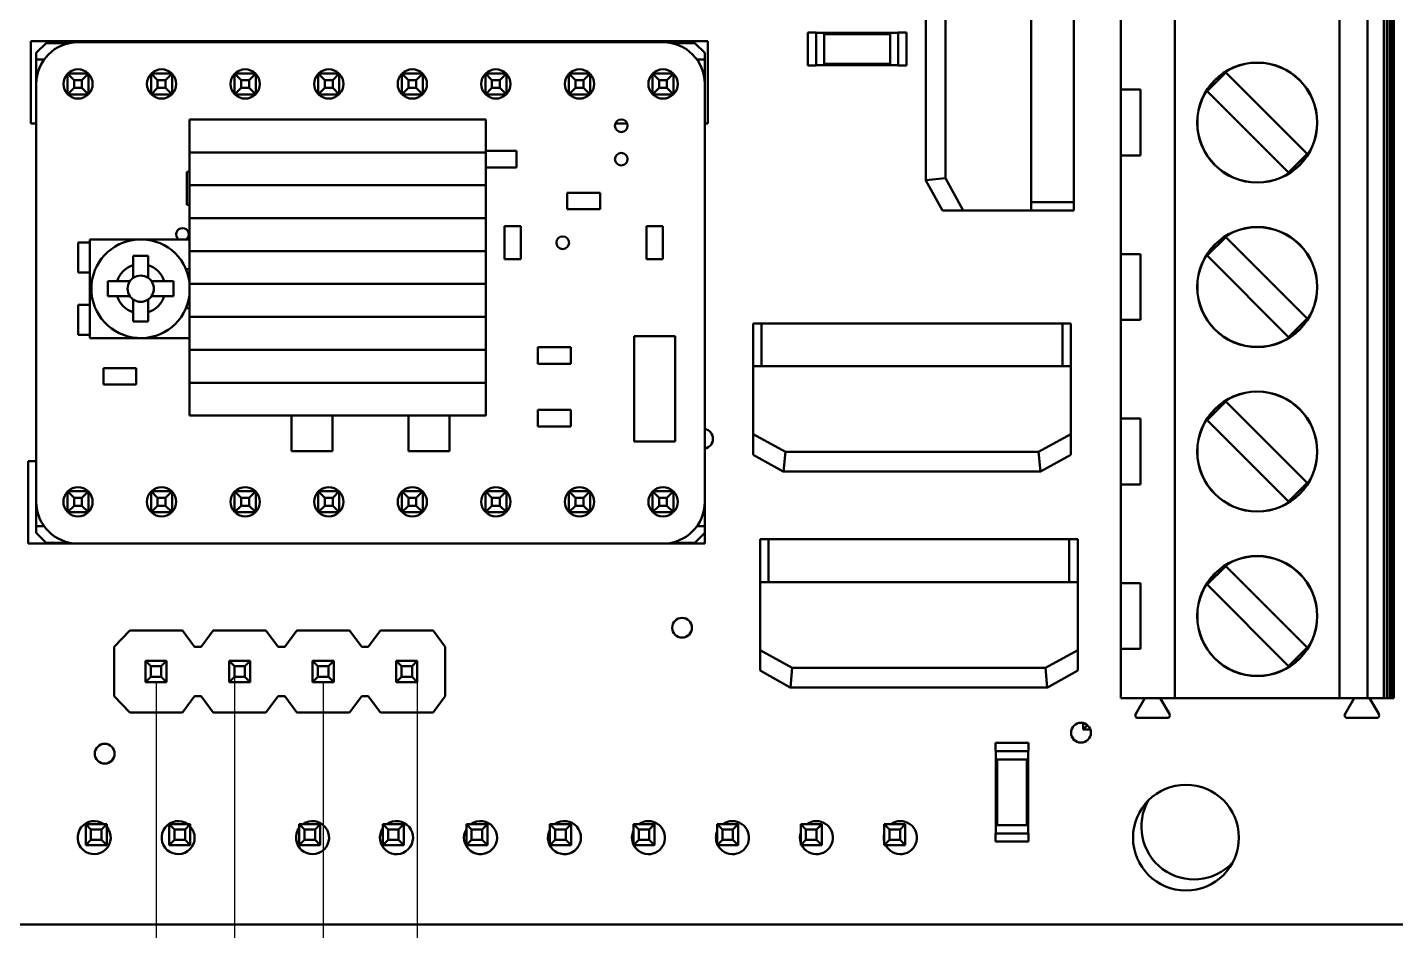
# Model space of a CAD drawing. Header units: millimetres. Extents: x 0 to 420, y 0 to 297.
# Drawn here: x 114.86 to 156.44, y 146.36 to 173.81 of the extents above; entities that cross this region are included whole.
import ezdxf

# ---------------------------------------------------------------- set-up
doc = ezdxf.new("R2010")
doc.units = ezdxf.units.MM
doc.layers.add('Sketch Geometry (ISO)', color=7, linetype='Continuous', lineweight=25)
doc.layers.add('Visible (ISO)', color=7, linetype='Continuous', lineweight=50)

msp = doc.modelspace()

# ---------------------------------------------------------------- linework, layer by layer
at = {"layer": 'Sketch Geometry (ISO)', "color": 7}
msp.add_line((118.771, 153.915), (118.771, 129.293), dxfattribs=at)
at = {"layer": 'Sketch Geometry (ISO)', "color": 116, "true_color": 0x008040}
msp.add_line((121.151, 154.075), (121.151, 131.16), dxfattribs=at)
at = {"layer": 'Sketch Geometry (ISO)', "color": 5, "true_color": 0x0000ff}
msp.add_line((123.851, 153.915), (123.851, 133.605), dxfattribs=at)
at = {"layer": 'Sketch Geometry (ISO)', "color": 1, "true_color": 0xff0000}
msp.add_line((126.711, 153.915), (126.711, 135.522), dxfattribs=at)
at = {"layer": 'Visible (ISO)'}
for p, q in [((149.737, 183.421), (149.737, 153.421)), ((154.737, 183.421), (154.737, 153.421)), ((155.588, 183.421), (155.588, 153.421)), ((156.087, 183.421), (156.087, 153.421)), ((156.179, 183.421), (156.179, 153.421)), ((156.263, 183.421), (156.263, 153.421)), ((156.332, 183.421), (156.332, 153.421)), ((156.371, 183.421), (156.371, 153.421)), ((156.386, 183.421), (156.386, 153.421)), ((145.367, 177.645), (145.367, 168.501)), ((146.667, 177.645), (146.667, 168.501)), ((142.167, 169.17), (142.167, 176.977)), ((142.76, 176.92), (142.76, 169.226)), ((148.088, 174.921), (148.088, 171.921)), ((138.579, 173.654), (138.579, 172.659)), ((138.579, 173.654), (138.829, 173.654)), ((138.829, 172.659), (138.829, 173.654)), ((138.829, 173.647), (141.329, 173.647)), ((139.829, 173.607), (139.079, 173.607)), ((139.079, 172.707), (139.079, 173.607)), ((139.829, 173.607), (140.329, 173.607)), ((141.079, 173.607), (140.329, 173.607)), ((141.079, 172.707), (141.079, 173.607)), ((141.329, 173.654), (141.329, 172.659)), ((141.329, 173.654), (141.579, 173.654)), ((141.579, 172.659), (141.579, 173.654)), ((114.968, 173.397), (114.968, 170.897)), ((114.968, 173.397), (135.538, 173.397)), ((115.43, 173.339), (115.13, 173.039)), ((115.13, 172.839), (115.13, 173.039)), ((115.43, 173.339), (116.149, 173.339)), ((134.18, 173.364), (116.4, 173.364)), ((134.431, 173.339), (135.15, 173.339)), ((135.45, 173.039), (135.15, 173.339)), ((135.45, 173.039), (135.45, 172.839)), ((135.538, 173.397), (135.538, 170.897)), ((115.372, 172.839), (115.13, 172.839)), ((115.13, 172.839), (115.13, 172.094)), ((135.45, 172.839), (135.209, 172.839)), ((135.45, 172.094), (135.45, 172.839)), ((138.579, 172.659), (138.829, 172.659)), ((138.829, 172.667), (141.329, 172.667)), ((139.829, 172.707), (139.079, 172.707)), ((139.829, 172.707), (140.329, 172.707)), ((141.079, 172.707), (140.329, 172.707)), ((141.329, 172.659), (141.579, 172.659)), ((116.28, 172.214), (116.08, 172.414)), ((116.08, 171.774), (116.08, 172.414)), ((116.08, 172.414), (116.72, 172.414)), ((116.52, 172.214), (116.28, 172.214)), ((116.28, 172.214), (116.28, 171.974)), ((116.52, 172.214), (116.72, 172.414)), ((116.52, 171.974), (116.52, 172.214)), ((116.72, 172.414), (116.72, 171.774)), ((118.62, 172.414), (119.26, 172.414)), ((118.82, 172.214), (118.62, 172.414)), ((118.62, 171.774), (118.62, 172.414)), ((119.06, 172.214), (118.82, 172.214)), ((118.82, 172.214), (118.82, 171.974)), ((119.06, 172.214), (119.26, 172.414)), ((119.06, 171.974), (119.06, 172.214)), ((119.26, 172.414), (119.26, 171.774)), ((121.16, 172.414), (121.8, 172.414)), ((121.36, 172.214), (121.16, 172.414)), ((121.16, 171.774), (121.16, 172.414)), ((121.6, 172.214), (121.36, 172.214)), ((121.36, 172.214), (121.36, 171.974)), ((121.6, 172.214), (121.8, 172.414)), ((121.6, 171.974), (121.6, 172.214)), ((121.8, 172.414), (121.8, 171.774)), ((123.7, 172.414), (124.34, 172.414)), ((123.9, 172.214), (123.7, 172.414)), ((123.7, 171.774), (123.7, 172.414)), ((124.14, 172.214), (123.9, 172.214)), ((123.9, 172.214), (123.9, 171.974)), ((124.14, 172.214), (124.34, 172.414)), ((124.14, 171.974), (124.14, 172.214)), ((124.34, 172.414), (124.34, 171.774)), ((126.24, 172.414), (126.88, 172.414)), ((126.44, 172.214), (126.24, 172.414)), ((126.24, 171.774), (126.24, 172.414)), ((126.68, 172.214), (126.44, 172.214)), ((126.44, 172.214), (126.44, 171.974)), ((126.68, 172.214), (126.88, 172.414)), ((126.68, 171.974), (126.68, 172.214)), ((126.88, 172.414), (126.88, 171.774)), ((128.78, 172.414), (129.42, 172.414)), ((128.98, 172.214), (128.78, 172.414)), ((128.78, 171.774), (128.78, 172.414)), ((129.22, 172.214), (128.98, 172.214)), ((128.98, 172.214), (128.98, 171.974)), ((129.22, 172.214), (129.42, 172.414)), ((129.22, 171.974), (129.22, 172.214)), ((129.42, 172.414), (129.42, 171.774)), ((131.32, 172.414), (131.96, 172.414)), ((131.52, 172.214), (131.32, 172.414)), ((131.32, 171.774), (131.32, 172.414)), ((131.76, 172.214), (131.52, 172.214)), ((131.52, 172.214), (131.52, 171.974)), ((131.76, 172.214), (131.96, 172.414)), ((131.76, 171.974), (131.76, 172.214)), ((131.96, 172.414), (131.96, 171.774)), ((133.86, 172.414), (134.5, 172.414)), ((134.06, 172.214), (133.86, 172.414)), ((133.86, 171.774), (133.86, 172.414)), ((134.3, 172.214), (134.06, 172.214)), ((134.06, 172.214), (134.06, 171.974)), ((134.3, 172.214), (134.5, 172.414)), ((134.3, 171.974), (134.3, 172.214)), ((134.5, 172.414), (134.5, 171.774)), ((151.283, 172.441), (150.718, 171.875)), ((153.758, 169.966), (151.283, 172.441)), ((115.13, 172.094), (115.13, 159.394)), ((116.08, 171.774), (116.28, 171.974)), ((116.72, 171.774), (116.08, 171.774)), ((116.28, 171.974), (116.52, 171.974)), ((116.72, 171.774), (116.52, 171.974)), ((118.62, 171.774), (118.82, 171.974)), ((119.26, 171.774), (118.62, 171.774)), ((118.82, 171.974), (119.06, 171.974)), ((119.26, 171.774), (119.06, 171.974)), ((121.16, 171.774), (121.36, 171.974)), ((121.8, 171.774), (121.16, 171.774)), ((121.36, 171.974), (121.6, 171.974)), ((121.8, 171.774), (121.6, 171.974)), ((123.7, 171.774), (123.9, 171.974)), ((124.34, 171.774), (123.7, 171.774)), ((123.9, 171.974), (124.14, 171.974)), ((124.34, 171.774), (124.14, 171.974)), ((126.24, 171.774), (126.44, 171.974)), ((126.88, 171.774), (126.24, 171.774)), ((126.44, 171.974), (126.68, 171.974)), ((126.88, 171.774), (126.68, 171.974)), ((128.78, 171.774), (128.98, 171.974)), ((129.42, 171.774), (128.78, 171.774)), ((128.98, 171.974), (129.22, 171.974)), ((129.42, 171.774), (129.22, 171.974)), ((131.32, 171.774), (131.52, 171.974)), ((131.96, 171.774), (131.32, 171.774)), ((131.52, 171.974), (131.76, 171.974)), ((131.96, 171.774), (131.76, 171.974)), ((133.86, 171.774), (134.06, 171.974)), ((134.5, 171.774), (133.86, 171.774)), ((134.06, 171.974), (134.3, 171.974)), ((134.5, 171.774), (134.3, 171.974)), ((135.45, 159.394), (135.45, 172.094)), ((148.088, 171.921), (148.688, 171.921)), ((148.088, 171.921), (148.088, 169.921)), ((148.688, 171.921), (148.688, 169.921)), ((150.718, 171.875), (153.193, 169.4)), ((128.79, 171.014), (119.79, 171.014)), ((119.79, 171.014), (119.79, 170.514)), ((128.79, 170.514), (128.79, 171.014)), ((114.968, 170.897), (115.13, 170.897)), ((119.79, 170.514), (119.79, 170.014)), ((128.79, 170.014), (128.79, 170.514)), ((132.734, 170.897), (133.086, 170.897)), ((135.45, 170.897), (135.538, 170.897)), ((128.79, 170.014), (119.79, 170.014)), ((119.79, 169.014), (119.79, 170.014)), ((129.727, 170.058), (128.79, 170.058)), ((128.79, 170.014), (128.79, 169.014)), ((129.727, 169.558), (129.727, 170.058)), ((148.688, 169.921), (148.088, 169.921)), ((148.088, 169.921), (148.088, 166.921)), ((153.193, 169.4), (153.758, 169.966)), ((119.706, 169.419), (119.706, 168.419)), ((119.79, 169.419), (119.706, 169.419)), ((128.79, 169.558), (129.727, 169.558)), ((119.79, 169.014), (128.79, 169.014)), ((119.79, 169.014), (119.79, 168.014)), ((128.79, 168.014), (128.79, 169.014)), ((142.76, 169.226), (142.167, 169.17)), ((142.167, 169.164), (142.167, 169.17)), ((142.675, 168.247), (142.167, 169.164)), ((142.76, 169.226), (143.302, 168.247)), ((119.706, 168.419), (119.79, 168.419)), ((132.267, 168.788), (131.267, 168.788)), ((131.267, 168.788), (131.267, 168.288)), ((132.267, 168.288), (132.267, 168.788)), ((145.367, 168.501), (146.667, 168.501)), ((145.367, 168.501), (145.367, 168.247)), ((146.667, 168.501), (146.667, 168.247)), ((128.79, 168.014), (119.79, 168.014)), ((119.79, 167.014), (119.79, 168.014)), ((128.79, 168.014), (128.79, 167.014)), ((131.267, 168.288), (132.267, 168.288)), ((143.302, 168.247), (142.675, 168.247)), ((145.367, 168.247), (143.302, 168.247)), ((145.367, 168.247), (146.667, 168.247)), ((129.358, 167.768), (129.358, 166.768)), ((129.858, 167.768), (129.358, 167.768)), ((129.858, 166.768), (129.858, 167.768)), ((133.676, 167.768), (133.676, 166.768)), ((134.176, 167.768), (133.676, 167.768)), ((134.176, 166.768), (134.176, 167.768)), ((116.405, 167.271), (116.755, 167.271)), ((116.405, 166.366), (116.405, 167.271)), ((119.79, 167.371), (116.755, 167.371)), ((116.755, 167.371), (116.755, 167.271)), ((116.755, 167.271), (116.755, 166.366)), ((151.283, 167.441), (150.718, 166.875)), ((153.758, 164.966), (151.283, 167.441)), ((118.53, 166.871), (118.08, 166.871)), ((118.08, 166.871), (118.08, 166.586)), ((118.53, 166.586), (118.53, 166.871)), ((119.79, 167.014), (128.79, 167.014)), ((119.79, 167.014), (119.79, 166.014)), ((128.79, 166.014), (128.79, 167.014)), ((129.358, 166.768), (129.858, 166.768)), ((133.676, 166.768), (134.176, 166.768)), ((148.088, 166.921), (148.688, 166.921)), ((148.088, 166.921), (148.088, 164.921)), ((148.688, 166.921), (148.688, 164.921)), ((150.718, 166.875), (153.193, 164.4)), ((116.755, 166.366), (116.405, 166.366)), ((116.755, 166.366), (116.755, 165.376)), ((119.682, 166.466), (119.79, 166.466)), ((117.305, 166.096), (117.305, 165.646)), ((117.59, 166.096), (117.305, 166.096)), ((119.305, 166.096), (119.021, 166.096)), ((119.305, 165.646), (119.305, 166.096)), ((128.79, 166.014), (119.79, 166.014)), ((119.79, 165.014), (119.79, 166.014)), ((128.79, 166.014), (128.79, 165.014)), ((117.305, 165.646), (117.59, 165.646)), ((119.021, 165.646), (119.305, 165.646)), ((116.405, 165.376), (116.755, 165.376)), ((116.405, 164.471), (116.405, 165.376)), ((116.755, 165.376), (116.755, 164.471)), ((118.08, 165.156), (118.08, 164.871)), ((118.53, 164.871), (118.53, 165.156)), ((119.79, 165.276), (119.682, 165.276)), ((118.08, 164.871), (118.53, 164.871)), ((119.79, 165.014), (128.79, 165.014)), ((119.79, 165.014), (119.79, 164.014)), ((128.79, 164.014), (128.79, 165.014)), ((137.172, 164.817), (136.918, 164.817)), ((136.918, 164.817), (136.918, 163.517)), ((137.172, 164.817), (146.316, 164.817)), ((137.172, 164.817), (137.172, 163.517)), ((146.316, 164.817), (146.57, 164.817)), ((146.316, 163.517), (146.316, 164.817)), ((146.57, 163.517), (146.57, 164.817)), ((148.688, 164.921), (148.088, 164.921)), ((148.088, 164.921), (148.088, 161.921)), ((153.193, 164.4), (153.758, 164.966)), ((116.755, 164.471), (116.405, 164.471)), ((116.755, 164.471), (116.755, 164.371)), ((116.755, 164.371), (119.79, 164.371)), ((133.301, 164.423), (133.301, 161.223)), ((134.551, 164.423), (133.301, 164.423)), ((134.551, 161.223), (134.551, 164.423)), ((128.79, 164.014), (119.79, 164.014)), ((119.79, 163.014), (119.79, 164.014)), ((128.79, 164.014), (128.79, 163.014)), ((131.378, 164.089), (130.378, 164.089)), ((130.378, 164.089), (130.378, 163.589)), ((131.378, 163.589), (131.378, 164.089)), ((118.17, 163.454), (117.17, 163.454)), ((117.17, 163.454), (117.17, 162.954)), ((118.17, 162.954), (118.17, 163.454)), ((130.378, 163.589), (131.378, 163.589)), ((136.918, 163.517), (137.172, 163.517)), ((136.918, 163.517), (136.918, 161.453)), ((137.172, 163.517), (146.316, 163.517)), ((146.316, 163.517), (146.57, 163.517)), ((146.57, 163.517), (146.57, 161.453)), ((119.79, 163.014), (128.79, 163.014)), ((119.79, 163.014), (119.79, 162.514)), ((128.79, 162.514), (128.79, 163.014)), ((117.17, 162.954), (118.17, 162.954)), ((119.79, 162.514), (119.79, 162.014)), ((128.79, 162.014), (128.79, 162.514)), ((131.378, 162.184), (130.378, 162.184)), ((130.378, 162.184), (130.378, 161.684)), ((131.378, 161.684), (131.378, 162.184)), ((151.283, 162.441), (150.718, 161.875)), ((153.758, 159.966), (151.283, 162.441)), ((119.79, 162.014), (128.79, 162.014)), ((122.887, 162.014), (122.887, 160.934)), ((124.137, 160.934), (124.137, 162.014)), ((126.443, 162.014), (126.443, 160.934)), ((127.693, 160.934), (127.693, 162.014)), ((148.088, 161.921), (148.688, 161.921)), ((148.088, 161.921), (148.088, 159.921)), ((148.688, 161.921), (148.688, 159.921)), ((150.718, 161.875), (153.193, 159.4)), ((130.378, 161.684), (131.378, 161.684)), ((136.918, 161.453), (137.897, 160.91)), ((136.918, 160.825), (136.918, 161.453)), ((145.591, 160.91), (146.57, 161.453)), ((146.57, 161.453), (146.57, 160.825)), ((122.887, 160.934), (124.137, 160.934)), ((126.443, 160.934), (127.693, 160.934)), ((133.301, 161.223), (134.551, 161.223)), ((114.88, 160.624), (115.13, 160.624)), ((114.88, 160.624), (114.88, 158.124)), ((137.835, 160.317), (136.918, 160.825)), ((137.897, 160.91), (137.841, 160.317)), ((137.897, 160.91), (145.591, 160.91)), ((145.591, 160.91), (145.648, 160.317)), ((146.57, 160.825), (145.654, 160.317)), ((137.841, 160.317), (137.835, 160.317)), ((145.648, 160.317), (137.841, 160.317)), ((145.654, 160.317), (145.648, 160.317)), ((116.08, 159.714), (116.72, 159.714)), ((116.28, 159.514), (116.08, 159.714)), ((116.08, 159.074), (116.08, 159.714)), ((116.52, 159.514), (116.72, 159.714)), ((116.72, 159.714), (116.72, 159.074)), ((118.82, 159.514), (118.62, 159.714)), ((118.62, 159.074), (118.62, 159.714)), ((118.62, 159.714), (119.26, 159.714)), ((119.06, 159.514), (119.26, 159.714)), ((119.26, 159.714), (119.26, 159.074)), ((121.36, 159.514), (121.16, 159.714)), ((121.16, 159.074), (121.16, 159.714)), ((121.16, 159.714), (121.8, 159.714)), ((121.6, 159.514), (121.8, 159.714)), ((121.8, 159.714), (121.8, 159.074)), ((123.7, 159.714), (124.34, 159.714)), ((123.7, 159.074), (123.7, 159.714)), ((123.9, 159.514), (123.7, 159.714)), ((124.14, 159.514), (124.34, 159.714)), ((124.34, 159.714), (124.34, 159.074)), ((126.24, 159.074), (126.24, 159.714)), ((126.24, 159.714), (126.88, 159.714)), ((126.44, 159.514), (126.24, 159.714)), ((126.68, 159.514), (126.88, 159.714)), ((126.88, 159.714), (126.88, 159.074)), ((128.78, 159.074), (128.78, 159.714)), ((128.78, 159.714), (129.42, 159.714)), ((128.98, 159.514), (128.78, 159.714)), ((129.22, 159.514), (129.42, 159.714)), ((129.42, 159.714), (129.42, 159.074)), ((131.32, 159.074), (131.32, 159.714)), ((131.32, 159.714), (131.96, 159.714)), ((131.52, 159.514), (131.32, 159.714)), ((131.76, 159.514), (131.96, 159.714)), ((131.96, 159.714), (131.96, 159.074)), ((133.86, 159.074), (133.86, 159.714)), ((133.86, 159.714), (134.5, 159.714)), ((134.06, 159.514), (133.86, 159.714)), ((134.3, 159.514), (134.5, 159.714)), ((134.5, 159.714), (134.5, 159.074)), ((148.688, 159.921), (148.088, 159.921)), ((148.088, 159.921), (148.088, 156.921)), ((153.193, 159.4), (153.758, 159.966)), ((115.13, 159.394), (115.13, 158.649)), ((116.08, 159.074), (116.28, 159.274)), ((116.52, 159.514), (116.28, 159.514)), ((116.28, 159.514), (116.28, 159.274)), ((116.28, 159.274), (116.52, 159.274)), ((116.52, 159.274), (116.52, 159.514)), ((116.72, 159.074), (116.52, 159.274)), ((118.62, 159.074), (118.82, 159.274)), ((118.82, 159.514), (118.82, 159.274)), ((119.06, 159.514), (118.82, 159.514)), ((118.82, 159.274), (119.06, 159.274)), ((119.06, 159.274), (119.06, 159.514)), ((119.26, 159.074), (119.06, 159.274)), ((121.16, 159.074), (121.36, 159.274)), ((121.36, 159.514), (121.36, 159.274)), ((121.6, 159.514), (121.36, 159.514)), ((121.36, 159.274), (121.6, 159.274)), ((121.6, 159.274), (121.6, 159.514)), ((121.8, 159.074), (121.6, 159.274)), ((123.7, 159.074), (123.9, 159.274)), ((123.9, 159.514), (123.9, 159.274)), ((124.14, 159.514), (123.9, 159.514)), ((123.9, 159.274), (124.14, 159.274)), ((124.14, 159.274), (124.14, 159.514)), ((124.34, 159.074), (124.14, 159.274)), ((126.24, 159.074), (126.44, 159.274)), ((126.44, 159.514), (126.44, 159.274)), ((126.68, 159.514), (126.44, 159.514)), ((126.44, 159.274), (126.68, 159.274)), ((126.68, 159.274), (126.68, 159.514)), ((126.88, 159.074), (126.68, 159.274)), ((128.78, 159.074), (128.98, 159.274)), ((128.98, 159.514), (128.98, 159.274)), ((129.22, 159.514), (128.98, 159.514)), ((128.98, 159.274), (129.22, 159.274)), ((129.22, 159.274), (129.22, 159.514)), ((129.42, 159.074), (129.22, 159.274)), ((131.32, 159.074), (131.52, 159.274)), ((131.52, 159.514), (131.52, 159.274)), ((131.76, 159.514), (131.52, 159.514)), ((131.52, 159.274), (131.76, 159.274)), ((131.76, 159.274), (131.76, 159.514)), ((131.96, 159.074), (131.76, 159.274)), ((133.86, 159.074), (134.06, 159.274)), ((134.06, 159.514), (134.06, 159.274)), ((134.3, 159.514), (134.06, 159.514)), ((134.06, 159.274), (134.3, 159.274)), ((134.3, 159.274), (134.3, 159.514)), ((134.5, 159.074), (134.3, 159.274)), ((135.45, 158.649), (135.45, 159.394)), ((116.72, 159.074), (116.08, 159.074)), ((119.26, 159.074), (118.62, 159.074)), ((121.8, 159.074), (121.16, 159.074)), ((124.34, 159.074), (123.7, 159.074)), ((126.88, 159.074), (126.24, 159.074)), ((129.42, 159.074), (128.78, 159.074)), ((131.96, 159.074), (131.32, 159.074)), ((134.5, 159.074), (133.86, 159.074)), ((115.13, 158.649), (115.372, 158.649)), ((115.13, 158.449), (115.13, 158.649)), ((115.13, 158.449), (115.43, 158.149)), ((135.15, 158.149), (135.45, 158.449)), ((135.209, 158.649), (135.45, 158.649)), ((135.45, 158.649), (135.45, 158.449)), ((135.45, 158.449), (135.45, 158.124)), ((114.88, 158.124), (116.4, 158.124)), ((116.149, 158.149), (115.43, 158.149)), ((116.4, 158.124), (134.18, 158.124)), ((134.18, 158.124), (135.45, 158.124)), ((135.15, 158.149), (134.431, 158.149)), ((137.383, 158.253), (137.129, 158.253)), ((137.129, 158.253), (137.129, 156.953)), ((137.383, 158.253), (146.527, 158.253)), ((137.383, 158.253), (137.383, 156.953)), ((146.527, 156.953), (146.527, 158.253)), ((146.527, 158.253), (146.781, 158.253)), ((146.781, 156.953), (146.781, 158.253)), ((151.283, 157.441), (150.718, 156.875)), ((153.758, 154.966), (151.283, 157.441)), ((137.129, 156.953), (137.383, 156.953)), ((137.129, 156.953), (137.129, 154.888)), ((137.383, 156.953), (146.527, 156.953)), ((146.527, 156.953), (146.781, 156.953)), ((146.781, 156.953), (146.781, 154.888)), ((148.088, 156.921), (148.688, 156.921)), ((148.088, 156.921), (148.088, 154.921)), ((148.688, 156.921), (148.688, 154.921)), ((150.718, 156.875), (153.193, 154.4)), ((117.501, 154.985), (117.971, 155.485)), ((117.971, 155.485), (119.571, 155.485)), ((119.571, 155.485), (119.941, 154.985)), ((120.141, 154.985), (120.511, 155.485)), ((120.511, 155.485), (122.111, 155.485)), ((122.111, 155.485), (122.481, 154.985)), ((122.681, 154.985), (123.051, 155.485)), ((123.051, 155.485), (124.651, 155.485)), ((124.651, 155.485), (125.021, 154.985)), ((125.221, 154.985), (125.591, 155.485)), ((125.591, 155.485), (127.191, 155.485)), ((127.191, 155.485), (127.561, 154.985)), ((117.501, 154.985), (117.501, 153.485)), ((120.141, 154.985), (119.941, 154.985)), ((122.681, 154.985), (122.481, 154.985)), ((125.221, 154.985), (125.021, 154.985)), ((127.561, 154.985), (127.561, 153.485)), ((137.129, 154.888), (138.108, 154.345)), ((137.129, 154.261), (137.129, 154.888)), ((145.802, 154.345), (146.781, 154.888)), ((146.781, 154.888), (146.781, 154.261)), ((148.688, 154.921), (148.088, 154.921)), ((148.088, 154.921), (148.088, 153.421)), ((153.193, 154.4), (153.758, 154.966)), ((118.451, 153.915), (118.451, 154.555)), ((119.091, 154.555), (118.451, 154.555)), ((118.611, 154.395), (118.451, 154.555)), ((118.931, 154.395), (118.611, 154.395)), ((118.611, 154.075), (118.611, 154.395)), ((119.091, 154.555), (118.931, 154.395)), ((118.931, 154.075), (118.931, 154.395)), ((119.091, 153.915), (119.091, 154.555)), ((121.631, 154.555), (120.991, 154.555)), ((121.151, 154.395), (120.991, 154.555)), ((120.991, 153.915), (120.991, 154.555)), ((121.471, 154.395), (121.151, 154.395)), ((121.151, 154.075), (121.151, 154.395)), ((121.631, 154.555), (121.471, 154.395)), ((121.471, 154.075), (121.471, 154.395)), ((121.631, 153.915), (121.631, 154.555)), ((123.531, 153.915), (123.531, 154.555)), ((124.171, 154.555), (123.531, 154.555)), ((123.691, 154.395), (123.531, 154.555)), ((124.011, 154.395), (123.691, 154.395)), ((123.691, 154.075), (123.691, 154.395)), ((124.171, 154.555), (124.011, 154.395)), ((124.011, 154.075), (124.011, 154.395)), ((124.171, 153.915), (124.171, 154.555)), ((126.071, 153.915), (126.071, 154.555)), ((126.711, 154.555), (126.071, 154.555)), ((126.231, 154.395), (126.071, 154.555)), ((126.551, 154.395), (126.231, 154.395)), ((126.231, 154.075), (126.231, 154.395)), ((126.711, 154.555), (126.551, 154.395)), ((126.551, 154.075), (126.551, 154.395)), ((126.711, 153.915), (126.711, 154.555)), ((138.108, 154.345), (138.051, 153.753)), ((138.108, 154.345), (145.802, 154.345)), ((145.802, 154.345), (145.858, 153.753)), ((118.451, 153.915), (118.611, 154.075)), ((119.091, 153.915), (118.451, 153.915)), ((118.931, 154.075), (118.611, 154.075)), ((118.931, 154.075), (119.091, 153.915)), ((120.991, 153.915), (121.151, 154.075)), ((121.631, 153.915), (120.991, 153.915)), ((121.471, 154.075), (121.151, 154.075)), ((121.471, 154.075), (121.631, 153.915)), ((123.531, 153.915), (123.691, 154.075)), ((124.171, 153.915), (123.531, 153.915)), ((124.011, 154.075), (123.691, 154.075)), ((124.011, 154.075), (124.171, 153.915)), ((126.071, 153.915), (126.231, 154.075)), ((126.711, 153.915), (126.071, 153.915)), ((126.551, 154.075), (126.231, 154.075)), ((126.551, 154.075), (126.711, 153.915)), ((138.045, 153.753), (137.129, 154.261)), ((146.781, 154.261), (145.864, 153.753)), ((117.501, 153.485), (117.971, 152.985)), ((119.571, 152.985), (119.941, 153.485)), ((120.141, 153.485), (119.941, 153.485)), ((120.511, 152.985), (120.141, 153.485)), ((122.481, 153.485), (122.111, 152.985)), ((122.681, 153.485), (122.481, 153.485)), ((123.051, 152.985), (122.681, 153.485)), ((125.021, 153.485), (124.651, 152.985)), ((125.221, 153.485), (125.021, 153.485)), ((125.591, 152.985), (125.221, 153.485)), ((127.561, 153.485), (127.191, 152.985)), ((138.051, 153.753), (138.045, 153.753)), ((145.858, 153.753), (138.051, 153.753)), ((145.864, 153.753), (145.858, 153.753)), ((148.088, 153.421), (149.737, 153.421)), ((148.548, 152.945), (148.824, 153.421)), ((149.568, 152.945), (149.292, 153.421)), ((154.737, 153.421), (149.737, 153.421)), ((154.737, 153.421), (155.588, 153.421)), ((155.182, 153.421), (154.906, 152.945)), ((155.588, 153.421), (156.087, 153.421)), ((155.934, 152.945), (155.65, 153.421)), ((156.087, 153.421), (156.179, 153.421)), ((156.179, 153.421), (156.263, 153.421)), ((156.263, 153.421), (156.332, 153.421)), ((156.332, 153.421), (156.371, 153.421)), ((156.371, 153.421), (156.386, 153.421)), ((117.971, 152.985), (119.571, 152.985)), ((122.111, 152.985), (120.511, 152.985)), ((124.651, 152.985), (123.051, 152.985)), ((127.191, 152.985), (125.591, 152.985)), ((146.946, 152.67), (146.946, 152.476)), ((146.946, 152.67), (146.946, 152.476)), ((148.548, 152.945), (148.533, 152.899)), ((148.533, 152.899), (148.548, 152.861)), ((148.548, 152.861), (148.571, 152.83)), ((148.571, 152.83), (148.617, 152.822)), ((149.499, 152.822), (148.617, 152.822)), ((149.499, 152.822), (149.538, 152.83)), ((149.538, 152.83), (149.568, 152.861)), ((149.584, 152.899), (149.568, 152.945)), ((149.568, 152.861), (149.584, 152.899)), ((154.906, 152.945), (154.891, 152.899)), ((154.891, 152.899), (154.906, 152.861)), ((154.906, 152.861), (154.937, 152.83)), ((154.937, 152.83), (154.975, 152.822)), ((154.975, 152.822), (155.865, 152.822)), ((155.865, 152.822), (155.903, 152.83)), ((155.903, 152.83), (155.934, 152.861)), ((155.941, 152.899), (155.934, 152.945)), ((155.934, 152.861), (155.941, 152.899)), ((147.076, 152.606), (146.946, 152.476)), ((146.946, 152.476), (147.166, 152.476)), ((146.946, 152.476), (146.946, 152.476)), ((145.282, 152.063), (144.287, 152.063)), ((144.287, 152.063), (144.287, 151.813)), ((144.287, 151.813), (145.282, 151.813)), ((144.295, 151.813), (144.295, 149.313)), ((145.275, 151.813), (145.275, 149.313)), ((145.282, 152.063), (145.282, 151.813)), ((144.335, 151.563), (145.235, 151.563)), ((144.335, 150.813), (144.335, 151.563)), ((145.235, 150.813), (145.235, 151.563)), ((144.335, 150.813), (144.335, 150.313)), ((145.235, 150.813), (145.235, 150.313)), ((144.335, 149.563), (144.335, 150.313)), ((145.235, 149.563), (145.235, 150.313)), ((116.633, 149.596), (117.273, 149.596)), ((116.793, 149.436), (116.633, 149.596)), ((116.633, 148.956), (116.633, 149.596)), ((116.793, 149.436), (117.113, 149.436)), ((116.793, 149.116), (116.793, 149.436)), ((117.273, 149.596), (117.113, 149.436)), ((117.113, 149.116), (117.113, 149.436)), ((117.273, 148.956), (117.273, 149.596)), ((119.333, 149.436), (119.173, 149.596)), ((119.173, 148.956), (119.173, 149.596)), ((119.173, 149.596), (119.813, 149.596)), ((119.333, 149.436), (119.653, 149.436)), ((119.333, 149.116), (119.333, 149.436)), ((119.813, 149.596), (119.653, 149.436)), ((119.653, 149.116), (119.653, 149.436)), ((119.813, 148.956), (119.813, 149.596)), ((123.123, 149.596), (123.763, 149.596)), ((123.123, 148.956), (123.123, 149.596)), ((123.283, 149.436), (123.123, 149.596)), ((123.283, 149.436), (123.603, 149.436)), ((123.283, 149.116), (123.283, 149.436)), ((123.763, 149.596), (123.603, 149.436)), ((123.603, 149.116), (123.603, 149.436)), ((123.763, 148.956), (123.763, 149.596)), ((125.663, 149.596), (126.303, 149.596)), ((125.663, 148.956), (125.663, 149.596)), ((125.823, 149.436), (125.663, 149.596)), ((125.823, 149.436), (126.143, 149.436)), ((125.823, 149.116), (125.823, 149.436)), ((126.303, 149.596), (126.143, 149.436)), ((126.143, 149.116), (126.143, 149.436)), ((126.303, 148.956), (126.303, 149.596)), ((128.203, 149.596), (128.843, 149.596)), ((128.203, 148.956), (128.203, 149.596)), ((128.363, 149.436), (128.203, 149.596)), ((128.363, 149.436), (128.683, 149.436)), ((128.363, 149.116), (128.363, 149.436)), ((128.843, 149.596), (128.683, 149.436)), ((128.683, 149.116), (128.683, 149.436)), ((128.843, 148.956), (128.843, 149.596)), ((130.743, 149.596), (131.383, 149.596)), ((130.743, 148.956), (130.743, 149.596)), ((130.903, 149.436), (130.743, 149.596)), ((130.903, 149.436), (131.223, 149.436)), ((130.903, 149.116), (130.903, 149.436)), ((131.383, 149.596), (131.223, 149.436)), ((131.223, 149.116), (131.223, 149.436)), ((131.383, 148.956), (131.383, 149.596)), ((133.283, 149.596), (133.923, 149.596)), ((133.283, 148.956), (133.283, 149.596)), ((133.443, 149.436), (133.283, 149.596)), ((133.443, 149.436), (133.763, 149.436)), ((133.443, 149.116), (133.443, 149.436)), ((133.923, 149.596), (133.763, 149.436)), ((133.763, 149.116), (133.763, 149.436)), ((133.923, 148.956), (133.923, 149.596)), ((135.823, 149.596), (136.463, 149.596)), ((135.823, 148.956), (135.823, 149.596)), ((135.983, 149.436), (135.823, 149.596)), ((135.983, 149.436), (136.303, 149.436)), ((135.983, 149.116), (135.983, 149.436)), ((136.463, 149.596), (136.303, 149.436)), ((136.303, 149.116), (136.303, 149.436)), ((136.463, 148.956), (136.463, 149.596)), ((138.363, 149.596), (139.003, 149.596)), ((138.363, 148.956), (138.363, 149.596)), ((138.523, 149.436), (138.363, 149.596)), ((138.523, 149.436), (138.843, 149.436)), ((138.523, 149.116), (138.523, 149.436)), ((139.003, 149.596), (138.843, 149.436)), ((138.843, 149.116), (138.843, 149.436)), ((139.003, 148.956), (139.003, 149.596)), ((140.903, 149.596), (141.543, 149.596)), ((141.063, 149.436), (140.903, 149.596)), ((140.903, 148.956), (140.903, 149.596)), ((141.063, 149.436), (141.383, 149.436)), ((141.063, 149.116), (141.063, 149.436)), ((141.543, 149.596), (141.383, 149.436)), ((141.383, 149.116), (141.383, 149.436)), ((141.543, 148.956), (141.543, 149.596)), ((145.282, 149.313), (144.287, 149.313)), ((144.287, 149.313), (144.287, 149.063)), ((144.335, 149.563), (145.235, 149.563)), ((145.282, 149.313), (145.282, 149.063)), ((116.633, 148.956), (116.793, 149.116)), ((116.633, 148.956), (117.273, 148.956)), ((116.793, 149.116), (117.113, 149.116)), ((117.113, 149.116), (117.273, 148.956)), ((119.173, 148.956), (119.333, 149.116)), ((119.173, 148.956), (119.813, 148.956)), ((119.333, 149.116), (119.653, 149.116)), ((119.653, 149.116), (119.813, 148.956)), ((123.123, 148.956), (123.283, 149.116)), ((123.123, 148.956), (123.763, 148.956)), ((123.283, 149.116), (123.603, 149.116)), ((123.603, 149.116), (123.763, 148.956)), ((125.663, 148.956), (125.823, 149.116)), ((125.663, 148.956), (126.303, 148.956)), ((125.823, 149.116), (126.143, 149.116)), ((126.143, 149.116), (126.303, 148.956)), ((128.203, 148.956), (128.363, 149.116)), ((128.203, 148.956), (128.843, 148.956)), ((128.363, 149.116), (128.683, 149.116)), ((128.683, 149.116), (128.843, 148.956)), ((130.743, 148.956), (130.903, 149.116)), ((130.743, 148.956), (131.383, 148.956)), ((130.903, 149.116), (131.223, 149.116)), ((131.223, 149.116), (131.383, 148.956)), ((133.283, 148.956), (133.443, 149.116)), ((133.283, 148.956), (133.923, 148.956)), ((133.443, 149.116), (133.763, 149.116)), ((133.763, 149.116), (133.923, 148.956)), ((135.823, 148.956), (135.983, 149.116)), ((135.823, 148.956), (136.463, 148.956)), ((135.983, 149.116), (136.303, 149.116)), ((136.303, 149.116), (136.463, 148.956)), ((138.363, 148.956), (138.523, 149.116)), ((138.363, 148.956), (139.003, 148.956)), ((138.523, 149.116), (138.843, 149.116)), ((138.843, 149.116), (139.003, 148.956)), ((140.903, 148.956), (141.063, 149.116)), ((140.903, 148.956), (141.543, 148.956)), ((141.063, 149.116), (141.383, 149.116)), ((141.383, 149.116), (141.543, 148.956)), ((144.287, 149.063), (145.282, 149.063)), ((61.648, 146.548), (165.503, 146.548))]:
    msp.add_line(p, q, dxfattribs=at)
for centre, radius in [((152.238, 170.921), 1.825), ((152.238, 170.921), 1.82), ((132.91, 170.824), 0.191), ((132.91, 169.808), 0.191), ((152.238, 165.921), 1.825), ((152.238, 165.921), 1.82), ((131.132, 167.268), 0.191), ((152.238, 160.921), 1.825), ((152.238, 160.921), 1.82), ((152.238, 155.921), 1.825), ((152.238, 155.921), 1.82), ((134.758, 155.566), 0.301), ((146.882, 152.375), 0.301), ((117.21, 151.737), 0.301), ((150.072, 149.185), 1.608)]:
    msp.add_circle(centre, radius, dxfattribs=at)
for centre, radius, start, end in [((116.4, 172.094), 1.27, 90, 180), ((134.18, 172.094), 1.27, 0, 90), ((116.4, 172.094), 0.444, 136.0471, 223.9529), ((116.4, 172.094), 0.445, 46.0471, 133.9529), ((116.4, 172.094), 0.445, 316.0471, 43.9529), ((118.94, 172.094), 0.444, 136.0471, 223.9529), ((118.94, 172.094), 0.445, 46.0471, 133.9529), ((118.94, 172.094), 0.445, 316.0471, 43.9529), ((121.48, 172.094), 0.445, 136.0471, 223.9529), ((121.48, 172.094), 0.445, 46.0471, 133.9529), ((121.48, 172.094), 0.445, 316.0471, 43.9529), ((124.02, 172.094), 0.445, 136.0471, 223.9529), ((124.02, 172.094), 0.445, 46.0471, 133.9529), ((124.02, 172.094), 0.445, 316.0471, 43.9529), ((126.56, 172.094), 0.445, 136.0471, 223.9529), ((126.56, 172.094), 0.445, 46.0471, 133.9529), ((126.56, 172.094), 0.445, 316.0471, 43.9529), ((129.1, 172.094), 0.445, 136.0471, 223.9529), ((129.1, 172.094), 0.445, 46.0471, 133.9529), ((129.1, 172.094), 0.445, 316.0471, 43.9529), ((131.64, 172.094), 0.445, 136.0471, 223.9529), ((131.64, 172.094), 0.445, 46.0471, 133.9529), ((131.64, 172.094), 0.445, 316.0471, 43.9529), ((134.18, 172.094), 0.445, 136.0471, 223.9529), ((134.18, 172.094), 0.445, 46.0471, 133.9529), ((134.18, 172.094), 0.445, 316.0471, 43.9529), ((116.4, 172.094), 0.445, 226.0471, 313.9529), ((118.94, 172.094), 0.445, 226.0471, 313.9529), ((121.48, 172.094), 0.445, 226.0471, 313.9529), ((124.02, 172.094), 0.445, 226.0471, 313.9529), ((126.56, 172.094), 0.445, 226.0471, 313.9529), ((129.1, 172.094), 0.445, 226.0471, 313.9529), ((131.64, 172.094), 0.445, 226.0471, 313.9529), ((134.18, 172.094), 0.445, 226.0471, 313.9529), ((119.575, 167.522), 0.191, 307.5661, 232.4339), ((118.305, 165.871), 1.5, 8.1096, 351.8904), ((118.305, 165.871), 0.75, 107.4576, 162.5424), ((118.305, 165.871), 0.75, 17.4576, 72.5424), ((118.305, 165.871), 0.4, 145.7711, 214.2289), ((118.305, 165.871), 0.4, 124.2289, 145.7711), ((118.305, 165.871), 0.4, 55.7711, 124.2289), ((118.305, 165.871), 0.4, 34.2289, 55.7711), ((118.305, 165.871), 0.4, 325.7711, 34.2289), ((118.305, 165.871), 0.75, 197.4576, 252.5424), ((118.305, 165.871), 0.4, 214.2289, 235.7711), ((118.305, 165.871), 0.4, 235.7711, 304.2289), ((118.305, 165.871), 0.4, 304.2289, 325.7711), ((118.305, 165.871), 0.75, 287.4576, 342.5424), ((135.396, 161.309), 0.301, 280.3983, 79.6017), ((116.4, 159.394), 0.445, 136.0471, 223.9529), ((116.4, 159.394), 0.445, 46.0471, 133.9529), ((116.4, 159.394), 0.445, 316.0471, 43.9529), ((118.94, 159.394), 0.445, 136.0471, 223.9529), ((118.94, 159.394), 0.445, 46.0471, 133.9529), ((118.94, 159.394), 0.445, 316.0471, 43.9529), ((121.48, 159.394), 0.445, 136.0471, 223.9529), ((121.48, 159.394), 0.445, 46.0471, 133.9529), ((121.48, 159.394), 0.445, 316.0471, 43.9529), ((124.02, 159.394), 0.445, 136.0471, 223.9529), ((124.02, 159.394), 0.445, 46.0471, 133.9529), ((124.02, 159.394), 0.445, 316.0471, 43.9529), ((126.56, 159.394), 0.445, 136.0471, 223.9529), ((126.56, 159.394), 0.445, 46.0471, 133.9529), ((126.56, 159.394), 0.445, 316.0471, 43.9529), ((129.1, 159.394), 0.445, 136.0471, 223.9529), ((129.1, 159.394), 0.445, 46.0471, 133.9529), ((129.1, 159.394), 0.445, 316.0471, 43.9529), ((131.64, 159.394), 0.445, 136.0471, 223.9529), ((131.64, 159.394), 0.444, 46.0471, 133.9529), ((131.64, 159.394), 0.445, 316.0471, 43.9529), ((134.18, 159.394), 0.445, 136.0471, 223.9529), ((134.18, 159.394), 0.445, 46.0471, 133.9529), ((134.18, 159.394), 0.445, 316.0471, 43.9529), ((116.4, 159.394), 1.27, 180, 270), ((134.18, 159.394), 1.27, 270, 0), ((116.4, 159.394), 0.445, 226.0471, 313.9529), ((118.94, 159.394), 0.445, 226.0471, 313.9529), ((121.48, 159.394), 0.445, 226.0471, 313.9529), ((124.02, 159.394), 0.445, 226.0471, 313.9529), ((126.56, 159.394), 0.445, 226.0471, 313.9529), ((129.1, 159.394), 0.445, 226.0471, 313.9529), ((131.64, 159.394), 0.445, 226.0471, 313.9529), ((134.18, 159.394), 0.445, 226.0471, 313.9529), ((150.317, 149.515), 1.6, 149.6659, 317.1082), ((116.891, 149.185), 0.502, 54.9109, 40.4439), ((119.443, 149.185), 0.502, 54.9109, 42.5809), ((123.527, 149.185), 0.502, 143.4243, 125.0891), ((126.079, 149.185), 0.502, 145.8723, 125.0891), ((128.632, 149.185), 0.502, 148.4856, 125.0891), ((131.184, 149.185), 0.502, 151.3098, 125.0891), ((133.737, 149.185), 0.502, 154.4152, 205.5848), ((133.737, 149.185), 0.502, 207.0981, 125.0891), ((136.289, 149.185), 0.502, 157.921, 202.079), ((136.289, 149.185), 0.502, 207.0981, 125.0891), ((138.841, 149.185), 0.502, 162.0611, 197.9389), ((138.841, 149.185), 0.502, 207.0981, 125.0891), ((141.394, 149.185), 0.502, 167.4495, 192.5505), ((141.394, 149.185), 0.502, 207.0981, 125.0891)]:
    msp.add_arc(centre, radius, start, end, dxfattribs=at)
for points, weights in [([(118.08, 166.586), (118.08, 166.336), (118.08, 166.202)], [2.77646236677, 3.67984372819, 4.33128129216]), ([(117.59, 165.646), (117.841, 165.646), (117.974, 165.646)], [2.77646236677, 3.67984372819, 4.33128129216]), ([(118.08, 165.54), (118.08, 165.406), (118.08, 165.156)], [4.33128129216, 3.67984372819, 2.77646236677]), ([(118.53, 165.156), (118.53, 165.406), (118.53, 165.54)], [2.77646236677, 3.67984372819, 4.33128129216])]:
    msp.add_rational_spline(points, weights, degree=2, dxfattribs=at)
for points, weights, knots in [([(118.53, 166.202), (118.53, 166.264), (118.53, 166.446), (118.53, 166.586)], [4.33128129216, 3.9998209999, 3.22019100529, 2.77646236677], [-0.11749864, -0.11749864, -0.11749864, -0.08563339, -0.05487208, -0.05487208, -0.05487208]), ([(117.974, 166.096), (117.912, 166.096), (117.731, 166.096), (117.59, 166.096)], [4.33128129216, 3.9998209999, 3.22019100529, 2.77646236677], [-0.11749864, -0.11749864, -0.11749864, -0.08563339, -0.05487208, -0.05487208, -0.05487208]), ([(119.021, 166.096), (118.88, 166.096), (118.698, 166.096), (118.636, 166.096)], [2.77646236677, 3.22019100529, 3.9998209999, 4.33128129216], [0.05487208, 0.05487208, 0.05487208, 0.08563339, 0.11749864, 0.11749864, 0.11749864]), ([(118.636, 165.646), (118.698, 165.646), (118.88, 165.646), (119.021, 165.646)], [4.33128129216, 3.9998209999, 3.22019100529, 2.77646236677], [-0.11749864, -0.11749864, -0.11749864, -0.08563339, -0.05487208, -0.05487208, -0.05487208])]:
    msp.add_rational_spline(points, weights, degree=2, knots=knots, dxfattribs=at)

doc.saveas('drawing.dxf')
